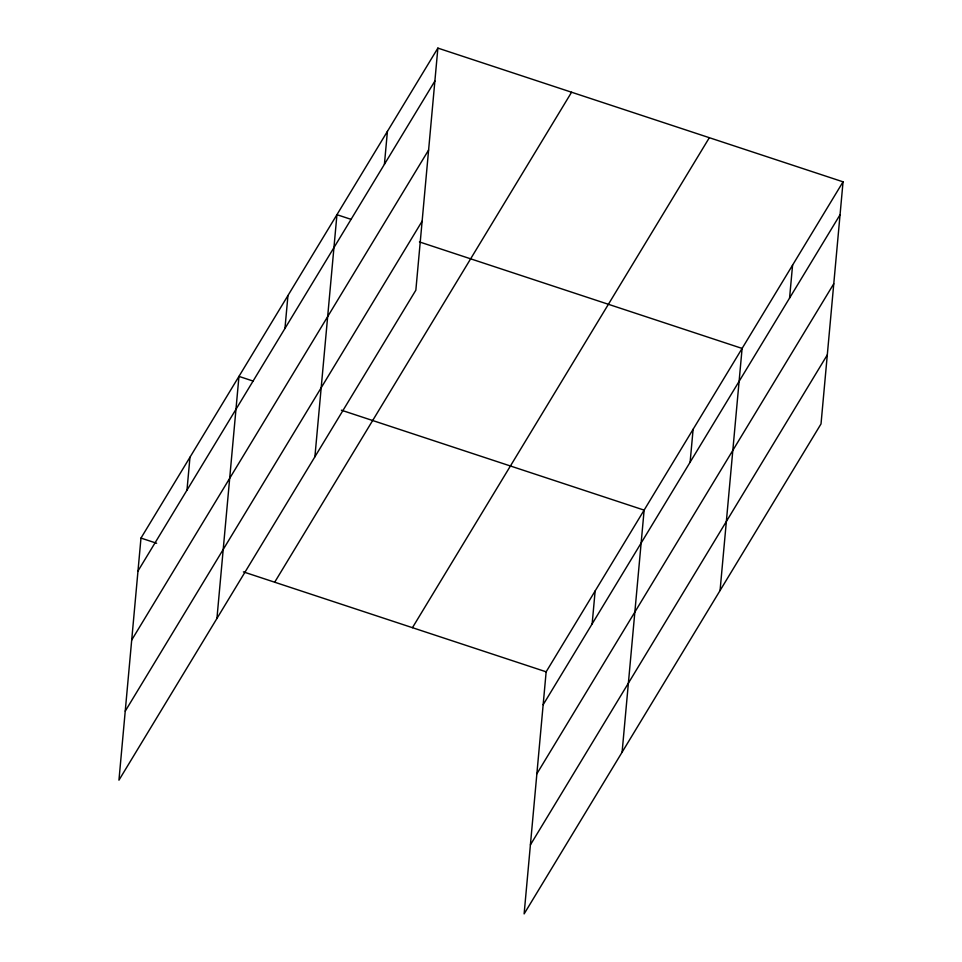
<?xml version="1.0" encoding="UTF-8"?>
<svg xmlns="http://www.w3.org/2000/svg" width="962" height="962" viewBox="0 0 962 962"><rect width="100%" height="100%" fill="white"/><g stroke="black" fill="none" stroke-linecap="round" stroke-linejoin="round"><path stroke-width="1.44" d="M437.878 48.1L140.981 538.083L118.951 780.17L415.849 290.187L437.878 48.1L843.049 181.83L821.019 423.917L524.122 913.9L546.151 671.813L843.049 181.83M186.977 490.163L189.971 457.239M216.931 618.47L238.961 376.395L253.186 381.084M284.956 328.463L287.951 295.538M314.899 456.782L336.94 214.694L351.154 219.384M384.415 164.322L387.409 131.397M592.147 623.893L595.141 590.969M622.101 752.2L644.131 510.125L341.378 410.197M690.115 462.193L693.121 429.268M720.069 590.512L742.099 348.424L419.432 241.919M789.574 298.052L792.58 265.127M137.987 571.007L434.884 81.024M131.71 640.031L428.595 150.048M125.24 711.146L422.126 221.164M274.687 582.214L571.584 92.232M412.445 627.681L709.343 137.698M543.157 704.737L840.054 214.754M536.88 773.761L833.765 283.778M530.399 844.876L827.296 354.894M140.981 538.083L156.638 543.253M243.398 571.885L546.151 671.813"/></g></svg>
